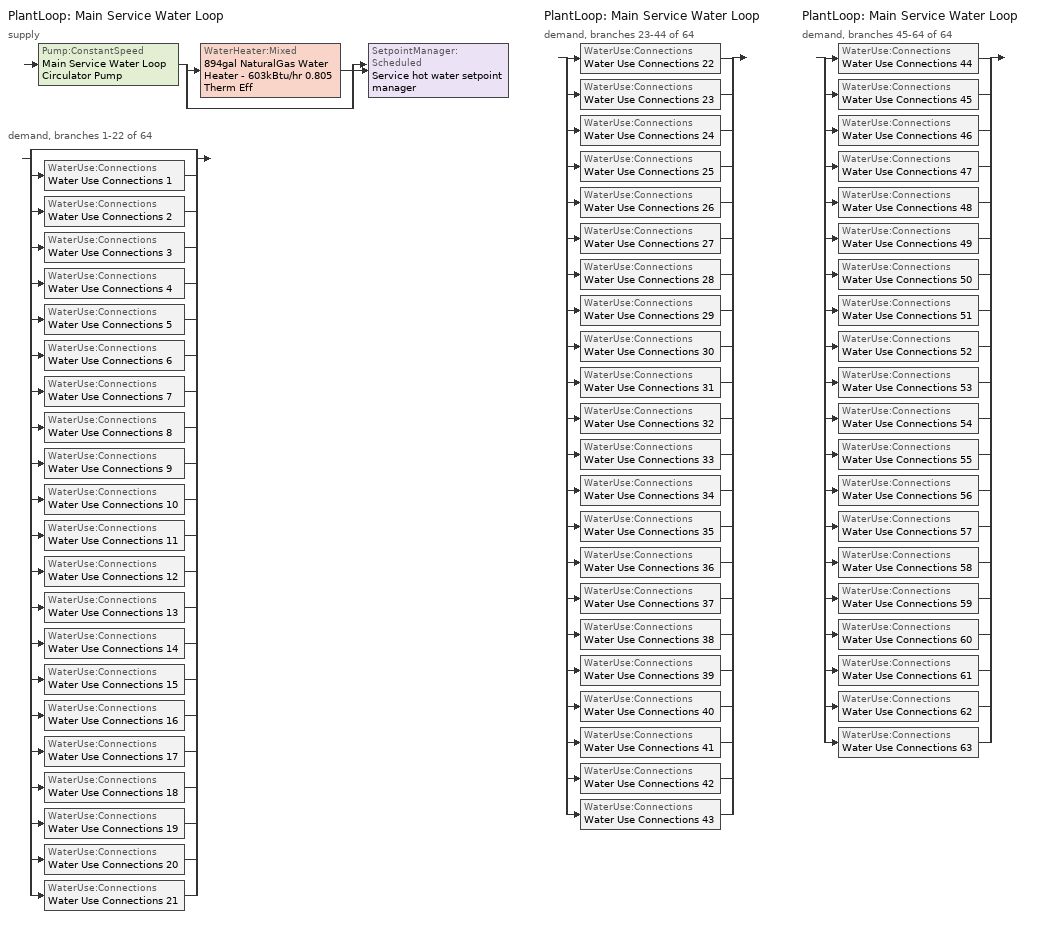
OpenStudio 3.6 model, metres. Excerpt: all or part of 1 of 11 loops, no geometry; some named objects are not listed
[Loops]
PlantLoop 'Main Service Water Loop'
 supply: Pump:ConstantSpeed 'Main Service Water Loop Circulator Pump' > split
  | WaterHeater:Mixed '894gal NaturalGas Water Heater - 603kBtu/hr 0.805 Therm Eff'
  | bypass
  join > SetpointManager:Scheduled 'Service hot water setpoint manager'
 demand, branches 1-22 of 64: split
  | bypass
  | WaterUse:Connections 'Water Use Connections 1'
  | WaterUse:Connections 'Water Use Connections 2'
  | WaterUse:Connections 'Water Use Connections 3'
  | WaterUse:Connections 'Water Use Connections 4'
  | WaterUse:Connections 'Water Use Connections 5'
  | WaterUse:Connections 'Water Use Connections 6'
  | WaterUse:Connections 'Water Use Connections 7'
  | WaterUse:Connections 'Water Use Connections 8'
  | WaterUse:Connections 'Water Use Connections 9'
  | WaterUse:Connections 'Water Use Connections 10'
  | WaterUse:Connections 'Water Use Connections 11'
  | WaterUse:Connections 'Water Use Connections 12'
  | WaterUse:Connections 'Water Use Connections 13'
  | WaterUse:Connections 'Water Use Connections 14'
  | WaterUse:Connections 'Water Use Connections 15'
  | WaterUse:Connections 'Water Use Connections 16'
  | WaterUse:Connections 'Water Use Connections 17'
  | WaterUse:Connections 'Water Use Connections 18'
  | WaterUse:Connections 'Water Use Connections 19'
  | WaterUse:Connections 'Water Use Connections 20'
  | WaterUse:Connections 'Water Use Connections 21'
PlantLoop 'Main Service Water Loop'
 demand, branches 23-44 of 64: split
  | WaterUse:Connections 'Water Use Connections 22'
  | WaterUse:Connections 'Water Use Connections 23'
  | WaterUse:Connections 'Water Use Connections 24'
  | WaterUse:Connections 'Water Use Connections 25'
  | WaterUse:Connections 'Water Use Connections 26'
  | WaterUse:Connections 'Water Use Connections 27'
  | WaterUse:Connections 'Water Use Connections 28'
  | WaterUse:Connections 'Water Use Connections 29'
  | WaterUse:Connections 'Water Use Connections 30'
  | WaterUse:Connections 'Water Use Connections 31'
  | WaterUse:Connections 'Water Use Connections 32'
  | WaterUse:Connections 'Water Use Connections 33'
  | WaterUse:Connections 'Water Use Connections 34'
  | WaterUse:Connections 'Water Use Connections 35'
  | WaterUse:Connections 'Water Use Connections 36'
  | WaterUse:Connections 'Water Use Connections 37'
  | WaterUse:Connections 'Water Use Connections 38'
  | WaterUse:Connections 'Water Use Connections 39'
  | WaterUse:Connections 'Water Use Connections 40'
  | WaterUse:Connections 'Water Use Connections 41'
  | WaterUse:Connections 'Water Use Connections 42'
  | WaterUse:Connections 'Water Use Connections 43'
PlantLoop 'Main Service Water Loop'
 demand, branches 45-64 of 64: split
  | WaterUse:Connections 'Water Use Connections 44'
  | WaterUse:Connections 'Water Use Connections 45'
  | WaterUse:Connections 'Water Use Connections 46'
  | WaterUse:Connections 'Water Use Connections 47'
  | WaterUse:Connections 'Water Use Connections 48'
  | WaterUse:Connections 'Water Use Connections 49'
  | WaterUse:Connections 'Water Use Connections 50'
  | WaterUse:Connections 'Water Use Connections 51'
  | WaterUse:Connections 'Water Use Connections 52'
  | WaterUse:Connections 'Water Use Connections 53'
  | WaterUse:Connections 'Water Use Connections 54'
  | WaterUse:Connections 'Water Use Connections 55'
  | WaterUse:Connections 'Water Use Connections 56'
  | WaterUse:Connections 'Water Use Connections 57'
  | WaterUse:Connections 'Water Use Connections 58'
  | WaterUse:Connections 'Water Use Connections 59'
  | WaterUse:Connections 'Water Use Connections 60'
  | WaterUse:Connections 'Water Use Connections 61'
  | WaterUse:Connections 'Water Use Connections 62'
  | WaterUse:Connections 'Water Use Connections 63'
[PlantLoop]
Main Service Water Loop: Glycol Concentration=0; Maximum Loop Temperature {C}=60; Minimum Loop Temperature {C}=10; Plant Loop Volume {m3}=Autocalculate; Load Distribution Scheme=Optimal
[Sizing:Plant]
Main Service Water Loop: Loop Type=Heating; Design Loop Exit Temperature {C}=60; Loop Design Temperature Difference {deltaC}=5; Sizing Option=NonCoincident; Zone Timesteps in Averaging Window=1; Coincident Sizing Factor Mode=None
[SetpointManager:Scheduled]
Service hot water setpoint manager: Control Variable=Temperature; Schedule=Service Water Loop Temp - 140F; Setpoint Node or NodeList=Main Service Water Loop Supply Outlet Node
[Pump:ConstantSpeed]
Main Service Water Loop Circulator Pump: Rated Flow Rate {m3/s}=autosize; Rated Pump Head {Pa}=969187; Rated Power Consumption {W}=autosize; Motor Efficiency=0.865; Fraction of Motor Inefficiencies to Fluid Stream=0; Pump Control Type=Intermittent; Design Power Sizing Method=PowerPerFlowPerPressure; Design Electric Power per Unit Flow Rate {W/(m3/s)}=348701.1; Design Shaft Power per Unit Flow Rate per Unit Head {W-s/m3-Pa}=1.28205
[WaterHeater:Mixed]
894gal NaturalGas Water Heater - 603kBtu/hr 0.805 Therm Eff: Tank Volume {m3}=3.38395; Setpoint Temperature Schedule=Service Water Loop Temp - 140F; Deadband Temperature Difference {deltaC}=2; Maximum Temperature Limit {C}=60; Heater Control Type=Cycle; Heater Maximum Capacity {W}=176812; Heater Fuel Type=NaturalGas; Heater Thermal Efficiency=0.805361; Part Load Factor Curve=SWH-EFFFPLR-NECB2011; Off Cycle Parasitic Fuel Consumption Rate {W}=218.358; Off Cycle Parasitic Fuel Type=NaturalGas; Off Cycle Parasitic Heat Fraction to Tank=0.8; On Cycle Parasitic Fuel Consumption Rate {W}=218.358; On Cycle Parasitic Fuel Type=NaturalGas; On Cycle Parasitic Heat Fraction to Tank=0; Ambient Temperature Indicator=Schedule; Ambient Temperature Schedule=Water Heater Ambient Temp Schedule - 70.0f; Off Cycle Loss Coefficient to Ambient Temperature {W/K}=24.3749; On Cycle Loss Coefficient to Ambient Temperature {W/K}=24.3749; Use Side Effectiveness=1; Source Side Effectiveness=1; Use Side Design Flow Rate {m3/s}=autosize; Source Side Design Flow Rate {m3/s}=autosize; Indirect Water Heating Recovery Time {hr}=1.5; Source Side Flow Control Mode=IndirectHeatPrimarySetpoint
[WaterHeater:Sizing]
894gal NaturalGas Water Heater - 603kBtu/hr 0.805 Therm Eff: Design Mode=PeakDraw; Time Storage Can Meet Peak Draw {hr}=0.538503; Time for Tank Recovery {hr}=0; Nominal Tank Volume for Autosizing Plant Connections {m3}=1
[WaterUse:Connections] Drain Water Heat Exchanger Type=None; Drain Water Heat Exchanger Destination=Plant
Name | Water Use Equipment Name 1
Water Use Connections 1 | Banquet_flr_6 Service Water Use 0.32gal/min
Water Use Connections 2 | Basement Service Water Use 0.51gal/min
Water Use Connections 3 | Cafe_flr_1 Service Water Use 0.02gal/min
Water Use Connections 4 | Dining_flr_6 Service Water Use 0.32gal/min
Water Use Connections 5 | Kitchen_flr_6 Service Water Use 0.05gal/min
Water Use Connections 6 | Laundry_flr_1 Service Water Use 0.02gal/min
Water Use Connections 7 | Lobby_flr_1 Service Water Use 0.33gal/min
Water Use Connections 8 | Retail_1_flr_1 Service Water Use 0.01gal/min
Water Use Connections 9 | Retail_2_flr_1 Service Water Use 0.01gal/min
Water Use Connections 10 | Room_1_flr_3 Service Water Use 0.08gal/min
Water Use Connections 11 | Room_1_flr_6 Service Water Use 0.08gal/min
Water Use Connections 12 | Room_2_flr_3 Service Water Use 0.08gal/min
Water Use Connections 13 | Room_2_flr_6 Service Water Use 0.08gal/min
Water Use Connections 14 | Room_3_0_flr_3 Service Water Use 0.05gal/min
Water Use Connections 15 | Room_3_10_flr_3 Service Water Use 0.05gal/min
Water Use Connections 16 | Room_3_11_flr_3 Service Water Use 0.05gal/min
Water Use Connections 17 | Room_3_12_flr_3 Service Water Use 0.05gal/min
Water Use Connections 18 | Room_3_13_flr_3 Service Water Use 0.05gal/min
Water Use Connections 19 | Room_3_14_flr_3 Service Water Use 0.05gal/min
Water Use Connections 20 | Room_3_15_flr_3 Service Water Use 0.05gal/min
Water Use Connections 21 | Room_3_16_flr_3 Service Water Use 0.05gal/min
Water Use Connections 22 | Room_3_17_flr_3 Service Water Use 0.05gal/min
Water Use Connections 23 | Room_3_18_flr_3 Service Water Use 0.05gal/min
Water Use Connections 24 | Room_3_1_flr_3 Service Water Use 0.05gal/min
Water Use Connections 25 | Room_3_1_flr_6 Service Water Use 0.05gal/min
Water Use Connections 26 | Room_3_2_flr_3 Service Water Use 0.05gal/min
Water Use Connections 27 | Room_3_2_flr_6 Service Water Use 0.05gal/min
Water Use Connections 28 | Room_3_3_flr_3 Service Water Use 0.05gal/min
Water Use Connections 29 | Room_3_3_flr_6 Service Water Use 0.05gal/min
Water Use Connections 30 | Room_3_4_flr_3 Service Water Use 0.05gal/min
Water Use Connections 31 | Room_3_4_flr_6 Service Water Use 0.05gal/min
Water Use Connections 32 | Room_3_5_flr_3 Service Water Use 0.05gal/min
Water Use Connections 33 | Room_3_5_flr_6 Service Water Use 0.05gal/min
Water Use Connections 34 | Room_3_6_flr_3 Service Water Use 0.05gal/min
Water Use Connections 35 | Room_3_6_flr_6 Service Water Use 0.05gal/min
Water Use Connections 36 | Room_3_7_flr_3 Service Water Use 0.05gal/min
Water Use Connections 37 | Room_3_7_flr_6 Service Water Use 0.05gal/min
Water Use Connections 38 | Room_3_8_flr_3 Service Water Use 0.05gal/min
Water Use Connections 39 | Room_3_8_flr_6 Service Water Use 0.05gal/min
Water Use Connections 40 | Room_3_9_flr_3 Service Water Use 0.05gal/min
Water Use Connections 41 | Room_3_9_flr_6 Service Water Use 0.05gal/min
Water Use Connections 42 | Room_4_10_flr_3 Service Water Use 0.05gal/min
Water Use Connections 43 | Room_4_11_flr_3 Service Water Use 0.05gal/min
Water Use Connections 44 | Room_4_12_flr_3 Service Water Use 0.05gal/min
Water Use Connections 45 | Room_4_13_flr_3 Service Water Use 0.05gal/min
Water Use Connections 46 | Room_4_14_flr_3 Service Water Use 0.05gal/min
Water Use Connections 47 | Room_4_15_flr_3 Service Water Use 0.05gal/min
Water Use Connections 48 | Room_4_16_flr_3 Service Water Use 0.05gal/min
Water Use Connections 49 | Room_4_17_flr_3 Service Water Use 0.05gal/min
Water Use Connections 50 | Room_4_18_flr_3 Service Water Use 0.05gal/min
Water Use Connections 51 | Room_4_19_flr_3 Service Water Use 0.05gal/min
Water Use Connections 52 | Room_4_1_flr_3 Service Water Use 0.05gal/min
Water Use Connections 53 | Room_4_2_flr_3 Service Water Use 0.05gal/min
Water Use Connections 54 | Room_4_3_flr_3 Service Water Use 0.05gal/min
Water Use Connections 55 | Room_4_4_flr_3 Service Water Use 0.05gal/min
Water Use Connections 56 | Room_4_5_flr_3 Service Water Use 0.05gal/min
Water Use Connections 57 | Room_4_6_flr_3 Service Water Use 0.05gal/min
Water Use Connections 58 | Room_4_7_flr_3 Service Water Use 0.05gal/min
Water Use Connections 59 | Room_4_8_flr_3 Service Water Use 0.05gal/min
Water Use Connections 60 | Room_4_9_flr_3 Service Water Use 0.05gal/min
Water Use Connections 61 | Room_5_flr_3 Service Water Use 0.08gal/min
Water Use Connections 62 | Room_6_flr_3 Service Water Use 0.08gal/min
Water Use Connections 63 | Storage_flr_1 Service Water Use 0.02gal/min
[WaterUse:Equipment:Definition]
Name | Peak Flow Rate {m3/s} | Target Temperature Schedule | Sensible Fraction Schedule | Latent Fraction Schedule
Banquet_flr_6 Service Water Use Def 0.32gal/min | 2.04803e-05 | Schedule Ruleset 5 | Schedule Ruleset 3 | Schedule Ruleset 4
Basement Service Water Use Def 0.51gal/min | 3.19549e-05 | Schedule Ruleset 8 | Schedule Ruleset 6 | Schedule Ruleset 7
Cafe_flr_1 Service Water Use Def 0.02gal/min | 1.51895e-06 | Schedule Ruleset 11 | Schedule Ruleset 9 | Schedule Ruleset 10
Dining_flr_6 Service Water Use Def 0.32gal/min | 2.04803e-05 | Schedule Ruleset 14 | Schedule Ruleset 12 | Schedule Ruleset 13
Kitchen_flr_6 Service Water Use Def 0.05gal/min | 3.33151e-06 | Schedule Ruleset 17 | Schedule Ruleset 15 | Schedule Ruleset 16
Laundry_flr_1 Service Water Use Def 0.02gal/min | 1.26144e-06 | Schedule Ruleset 20 | Schedule Ruleset 18 | Schedule Ruleset 19
Lobby_flr_1 Service Water Use Def 0.33gal/min | 2.10199e-05 | Schedule Ruleset 23 | Schedule Ruleset 21 | Schedule Ruleset 22
Retail_1_flr_1 Service Water Use Def 0.01gal/min | 4.79494e-07 | Schedule Ruleset 26 | Schedule Ruleset 24 | Schedule Ruleset 25
Retail_2_flr_1 Service Water Use Def 0.01gal/min | 5.55256e-07 | Schedule Ruleset 29 | Schedule Ruleset 27 | Schedule Ruleset 28
Room_1_flr_3 Service Water Use Def 0.08gal/min | 5.03867e-06 | Schedule Ruleset 32 | Schedule Ruleset 30 | Schedule Ruleset 31
Room_1_flr_6 Service Water Use Def 0.08gal/min | 5.03867e-06 | Schedule Ruleset 35 | Schedule Ruleset 33 | Schedule Ruleset 34
Room_2_flr_3 Service Water Use Def 0.08gal/min | 5.03808e-06 | Schedule Ruleset 38 | Schedule Ruleset 36 | Schedule Ruleset 37
Room_2_flr_6 Service Water Use Def 0.08gal/min | 5.03808e-06 | Schedule Ruleset 41 | Schedule Ruleset 39 | Schedule Ruleset 40
Room_3_0_flr_3 Service Water Use Def 0.05gal/min | 3.16661e-06 | Schedule Ruleset 44 | Schedule Ruleset 42 | Schedule Ruleset 43
Room_3_10_flr_3 Service Water Use Def 0.05gal/min | 3.16661e-06 | Schedule Ruleset 47 | Schedule Ruleset 45 | Schedule Ruleset 46
Room_3_11_flr_3 Service Water Use Def 0.05gal/min | 3.16661e-06 | Schedule Ruleset 50 | Schedule Ruleset 48 | Schedule Ruleset 49
Room_3_12_flr_3 Service Water Use Def 0.05gal/min | 3.16661e-06 | Schedule Ruleset 53 | Schedule Ruleset 51 | Schedule Ruleset 52
Room_3_13_flr_3 Service Water Use Def 0.05gal/min | 3.16661e-06 | Schedule Ruleset 56 | Schedule Ruleset 54 | Schedule Ruleset 55
Room_3_14_flr_3 Service Water Use Def 0.05gal/min | 3.16661e-06 | Schedule Ruleset 59 | Schedule Ruleset 57 | Schedule Ruleset 58
Room_3_15_flr_3 Service Water Use Def 0.05gal/min | 3.16661e-06 | Schedule Ruleset 62 | Schedule Ruleset 60 | Schedule Ruleset 61
Room_3_16_flr_3 Service Water Use Def 0.05gal/min | 3.16661e-06 | Schedule Ruleset 65 | Schedule Ruleset 63 | Schedule Ruleset 64
Room_3_17_flr_3 Service Water Use Def 0.05gal/min | 3.16661e-06 | Schedule Ruleset 68 | Schedule Ruleset 66 | Schedule Ruleset 67
Room_3_18_flr_3 Service Water Use Def 0.05gal/min | 3.17614e-06 | Schedule Ruleset 71 | Schedule Ruleset 69 | Schedule Ruleset 70
Room_3_1_flr_3 Service Water Use Def 0.05gal/min | 3.16661e-06 | Schedule Ruleset 74 | Schedule Ruleset 72 | Schedule Ruleset 73
Room_3_1_flr_6 Service Water Use Def 0.05gal/min | 3.16748e-06 | Schedule Ruleset 77 | Schedule Ruleset 75 | Schedule Ruleset 76
Room_3_2_flr_3 Service Water Use Def 0.05gal/min | 3.16661e-06 | Schedule Ruleset 80 | Schedule Ruleset 78 | Schedule Ruleset 79
Room_3_2_flr_6 Service Water Use Def 0.05gal/min | 3.16748e-06 | Schedule Ruleset 83 | Schedule Ruleset 81 | Schedule Ruleset 82
Room_3_3_flr_3 Service Water Use Def 0.05gal/min | 3.16661e-06 | Schedule Ruleset 86 | Schedule Ruleset 84 | Schedule Ruleset 85
Room_3_3_flr_6 Service Water Use Def 0.05gal/min | 3.16748e-06 | Schedule Ruleset 89 | Schedule Ruleset 87 | Schedule Ruleset 88
Room_3_4_flr_3 Service Water Use Def 0.05gal/min | 3.16661e-06 | Schedule Ruleset 92 | Schedule Ruleset 90 | Schedule Ruleset 91
Room_3_4_flr_6 Service Water Use Def 0.05gal/min | 3.16748e-06 | Schedule Ruleset 95 | Schedule Ruleset 93 | Schedule Ruleset 94
Room_3_5_flr_3 Service Water Use Def 0.05gal/min | 3.16661e-06 | Schedule Ruleset 98 | Schedule Ruleset 96 | Schedule Ruleset 97
Room_3_5_flr_6 Service Water Use Def 0.05gal/min | 3.16748e-06 | Schedule Ruleset 101 | Schedule Ruleset 99 | Schedule Ruleset 100
Room_3_6_flr_3 Service Water Use Def 0.05gal/min | 3.16661e-06 | Schedule Ruleset 104 | Schedule Ruleset 102 | Schedule Ruleset 103
Room_3_6_flr_6 Service Water Use Def 0.05gal/min | 3.16748e-06 | Schedule Ruleset 107 | Schedule Ruleset 105 | Schedule Ruleset 106
Room_3_7_flr_3 Service Water Use Def 0.05gal/min | 3.16661e-06 | Schedule Ruleset 110 | Schedule Ruleset 108 | Schedule Ruleset 109
Room_3_7_flr_6 Service Water Use Def 0.05gal/min | 3.16748e-06 | Schedule Ruleset 113 | Schedule Ruleset 111 | Schedule Ruleset 112
Room_3_8_flr_3 Service Water Use Def 0.05gal/min | 3.16661e-06 | Schedule Ruleset 116 | Schedule Ruleset 114 | Schedule Ruleset 115
Room_3_8_flr_6 Service Water Use Def 0.05gal/min | 3.16748e-06 | Schedule Ruleset 119 | Schedule Ruleset 117 | Schedule Ruleset 118
Room_3_9_flr_3 Service Water Use Def 0.05gal/min | 3.16661e-06 | Schedule Ruleset 122 | Schedule Ruleset 120 | Schedule Ruleset 121
Room_3_9_flr_6 Service Water Use Def 0.05gal/min | 3.16559e-06 | Schedule Ruleset 125 | Schedule Ruleset 123 | Schedule Ruleset 124
Room_4_10_flr_3 Service Water Use Def 0.05gal/min | 3.16748e-06 | Schedule Ruleset 128 | Schedule Ruleset 126 | Schedule Ruleset 127
Room_4_11_flr_3 Service Water Use Def 0.05gal/min | 3.16748e-06 | Schedule Ruleset 131 | Schedule Ruleset 129 | Schedule Ruleset 130
Room_4_12_flr_3 Service Water Use Def 0.05gal/min | 3.16748e-06 | Schedule Ruleset 134 | Schedule Ruleset 132 | Schedule Ruleset 133
Room_4_13_flr_3 Service Water Use Def 0.05gal/min | 3.16748e-06 | Schedule Ruleset 137 | Schedule Ruleset 135 | Schedule Ruleset 136
Room_4_14_flr_3 Service Water Use Def 0.05gal/min | 3.16748e-06 | Schedule Ruleset 140 | Schedule Ruleset 138 | Schedule Ruleset 139
Room_4_15_flr_3 Service Water Use Def 0.05gal/min | 3.16748e-06 | Schedule Ruleset 143 | Schedule Ruleset 141 | Schedule Ruleset 142
Room_4_16_flr_3 Service Water Use Def 0.05gal/min | 3.16748e-06 | Schedule Ruleset 146 | Schedule Ruleset 144 | Schedule Ruleset 145
Room_4_17_flr_3 Service Water Use Def 0.05gal/min | 3.16748e-06 | Schedule Ruleset 149 | Schedule Ruleset 147 | Schedule Ruleset 148
Room_4_18_flr_3 Service Water Use Def 0.05gal/min | 3.16142e-06 | Schedule Ruleset 152 | Schedule Ruleset 150 | Schedule Ruleset 151
Room_4_19_flr_3 Service Water Use Def 0.05gal/min | 3.16748e-06 | Schedule Ruleset 155 | Schedule Ruleset 153 | Schedule Ruleset 154
Room_4_1_flr_3 Service Water Use Def 0.05gal/min | 3.16748e-06 | Schedule Ruleset 158 | Schedule Ruleset 156 | Schedule Ruleset 157
Room_4_2_flr_3 Service Water Use Def 0.05gal/min | 3.16748e-06 | Schedule Ruleset 161 | Schedule Ruleset 159 | Schedule Ruleset 160
Room_4_3_flr_3 Service Water Use Def 0.05gal/min | 3.16748e-06 | Schedule Ruleset 164 | Schedule Ruleset 162 | Schedule Ruleset 163
Room_4_4_flr_3 Service Water Use Def 0.05gal/min | 3.16748e-06 | Schedule Ruleset 167 | Schedule Ruleset 165 | Schedule Ruleset 166
Room_4_5_flr_3 Service Water Use Def 0.05gal/min | 3.16748e-06 | Schedule Ruleset 170 | Schedule Ruleset 168 | Schedule Ruleset 169
Room_4_6_flr_3 Service Water Use Def 0.05gal/min | 3.16748e-06 | Schedule Ruleset 173 | Schedule Ruleset 171 | Schedule Ruleset 172
Room_4_7_flr_3 Service Water Use Def 0.05gal/min | 3.16748e-06 | Schedule Ruleset 176 | Schedule Ruleset 174 | Schedule Ruleset 175
Room_4_8_flr_3 Service Water Use Def 0.05gal/min | 3.16748e-06 | Schedule Ruleset 179 | Schedule Ruleset 177 | Schedule Ruleset 178
Room_4_9_flr_3 Service Water Use Def 0.05gal/min | 3.16748e-06 | Schedule Ruleset 182 | Schedule Ruleset 180 | Schedule Ruleset 181
Room_5_flr_3 Service Water Use Def 0.08gal/min | 5.03867e-06 | Schedule Ruleset 185 | Schedule Ruleset 183 | Schedule Ruleset 184
Room_6_flr_3 Service Water Use Def 0.08gal/min | 5.03808e-06 | Schedule Ruleset 188 | Schedule Ruleset 186 | Schedule Ruleset 187
Storage_flr_1 Service Water Use Def 0.02gal/min | 1.53021e-06 | Schedule Ruleset 191 | Schedule Ruleset 189 | Schedule Ruleset 190
[WaterUse:Equipment]
Name | Water Use Equipment Definition | Space | Flow Rate Fraction Schedule
Banquet_flr_6 Service Water Use 0.32gal/min | Banquet_flr_6 Service Water Use Def 0.32gal/min | Banquet_Flr_6 | NECB-B-Service Water Heating
Basement Service Water Use 0.51gal/min | Basement Service Water Use Def 0.51gal/min | Basement | NECB-E-Service Water Heating
Cafe_flr_1 Service Water Use 0.02gal/min | Cafe_flr_1 Service Water Use Def 0.02gal/min | Cafe_Flr_1 | NECB-C-Service Water Heating
Dining_flr_6 Service Water Use 0.32gal/min | Dining_flr_6 Service Water Use Def 0.32gal/min | Dining_Flr_6 | NECB-B-Service Water Heating
Kitchen_flr_6 Service Water Use 0.05gal/min | Kitchen_flr_6 Service Water Use Def 0.05gal/min | Kitchen_Flr_6 | NECB-B-Service Water Heating
Laundry_flr_1 Service Water Use 0.02gal/min | Laundry_flr_1 Service Water Use Def 0.02gal/min | Laundry_Flr_1 | NECB-C-Service Water Heating
Lobby_flr_1 Service Water Use 0.33gal/min | Lobby_flr_1 Service Water Use Def 0.33gal/min | Lobby_Flr_1 | NECB-H-Service Water Heating
Retail_1_flr_1 Service Water Use 0.01gal/min | Retail_1_flr_1 Service Water Use Def 0.01gal/min | Retail_1_Flr_1 | NECB-C-Service Water Heating
Retail_2_flr_1 Service Water Use 0.01gal/min | Retail_2_flr_1 Service Water Use Def 0.01gal/min | Retail_2_Flr_1 | NECB-C-Service Water Heating
Room_1_flr_3 Service Water Use 0.08gal/min | Room_1_flr_3 Service Water Use Def 0.08gal/min | Room_1_Flr_3 | NECB-F-Service Water Heating
Room_1_flr_6 Service Water Use 0.08gal/min | Room_1_flr_6 Service Water Use Def 0.08gal/min | Room_1_Flr_6 | NECB-F-Service Water Heating
Room_2_flr_3 Service Water Use 0.08gal/min | Room_2_flr_3 Service Water Use Def 0.08gal/min | Room_2_Flr_3 | NECB-F-Service Water Heating
Room_2_flr_6 Service Water Use 0.08gal/min | Room_2_flr_6 Service Water Use Def 0.08gal/min | Room_2_Flr_6 | NECB-F-Service Water Heating
Room_3_0_flr_3 Service Water Use 0.05gal/min | Room_3_0_flr_3 Service Water Use Def 0.05gal/min | Room_3_0_Flr_3 | NECB-F-Service Water Heating
Room_3_10_flr_3 Service Water Use 0.05gal/min | Room_3_10_flr_3 Service Water Use Def 0.05gal/min | Room_3_10_Flr_3 | NECB-F-Service Water Heating
Room_3_11_flr_3 Service Water Use 0.05gal/min | Room_3_11_flr_3 Service Water Use Def 0.05gal/min | Room_3_11_Flr_3 | NECB-F-Service Water Heating
Room_3_12_flr_3 Service Water Use 0.05gal/min | Room_3_12_flr_3 Service Water Use Def 0.05gal/min | Room_3_12_Flr_3 | NECB-F-Service Water Heating
Room_3_13_flr_3 Service Water Use 0.05gal/min | Room_3_13_flr_3 Service Water Use Def 0.05gal/min | Room_3_13_Flr_3 | NECB-F-Service Water Heating
Room_3_14_flr_3 Service Water Use 0.05gal/min | Room_3_14_flr_3 Service Water Use Def 0.05gal/min | Room_3_14_Flr_3 | NECB-F-Service Water Heating
Room_3_15_flr_3 Service Water Use 0.05gal/min | Room_3_15_flr_3 Service Water Use Def 0.05gal/min | Room_3_15_Flr_3 | NECB-F-Service Water Heating
Room_3_16_flr_3 Service Water Use 0.05gal/min | Room_3_16_flr_3 Service Water Use Def 0.05gal/min | Room_3_16_Flr_3 | NECB-F-Service Water Heating
Room_3_17_flr_3 Service Water Use 0.05gal/min | Room_3_17_flr_3 Service Water Use Def 0.05gal/min | Room_3_17_Flr_3 | NECB-F-Service Water Heating
Room_3_18_flr_3 Service Water Use 0.05gal/min | Room_3_18_flr_3 Service Water Use Def 0.05gal/min | Room_3_18_Flr_3 | NECB-F-Service Water Heating
Room_3_1_flr_3 Service Water Use 0.05gal/min | Room_3_1_flr_3 Service Water Use Def 0.05gal/min | Room_3_1_Flr_3 | NECB-F-Service Water Heating
Room_3_1_flr_6 Service Water Use 0.05gal/min | Room_3_1_flr_6 Service Water Use Def 0.05gal/min | Room_3_1_Flr_6 | NECB-F-Service Water Heating
Room_3_2_flr_3 Service Water Use 0.05gal/min | Room_3_2_flr_3 Service Water Use Def 0.05gal/min | Room_3_2_Flr_3 | NECB-F-Service Water Heating
Room_3_2_flr_6 Service Water Use 0.05gal/min | Room_3_2_flr_6 Service Water Use Def 0.05gal/min | Room_3_2_Flr_6 | NECB-F-Service Water Heating
Room_3_3_flr_3 Service Water Use 0.05gal/min | Room_3_3_flr_3 Service Water Use Def 0.05gal/min | Room_3_3_Flr_3 | NECB-F-Service Water Heating
Room_3_3_flr_6 Service Water Use 0.05gal/min | Room_3_3_flr_6 Service Water Use Def 0.05gal/min | Room_3_3_Flr_6 | NECB-F-Service Water Heating
Room_3_4_flr_3 Service Water Use 0.05gal/min | Room_3_4_flr_3 Service Water Use Def 0.05gal/min | Room_3_4_Flr_3 | NECB-F-Service Water Heating
Room_3_4_flr_6 Service Water Use 0.05gal/min | Room_3_4_flr_6 Service Water Use Def 0.05gal/min | Room_3_4_Flr_6 | NECB-F-Service Water Heating
Room_3_5_flr_3 Service Water Use 0.05gal/min | Room_3_5_flr_3 Service Water Use Def 0.05gal/min | Room_3_5_Flr_3 | NECB-F-Service Water Heating
Room_3_5_flr_6 Service Water Use 0.05gal/min | Room_3_5_flr_6 Service Water Use Def 0.05gal/min | Room_3_5_Flr_6 | NECB-F-Service Water Heating
Room_3_6_flr_3 Service Water Use 0.05gal/min | Room_3_6_flr_3 Service Water Use Def 0.05gal/min | Room_3_6_Flr_3 | NECB-F-Service Water Heating
Room_3_6_flr_6 Service Water Use 0.05gal/min | Room_3_6_flr_6 Service Water Use Def 0.05gal/min | Room_3_6_Flr_6 | NECB-F-Service Water Heating
Room_3_7_flr_3 Service Water Use 0.05gal/min | Room_3_7_flr_3 Service Water Use Def 0.05gal/min | Room_3_7_Flr_3 | NECB-F-Service Water Heating
Room_3_7_flr_6 Service Water Use 0.05gal/min | Room_3_7_flr_6 Service Water Use Def 0.05gal/min | Room_3_7_Flr_6 | NECB-F-Service Water Heating
Room_3_8_flr_3 Service Water Use 0.05gal/min | Room_3_8_flr_3 Service Water Use Def 0.05gal/min | Room_3_8_Flr_3 | NECB-F-Service Water Heating
Room_3_8_flr_6 Service Water Use 0.05gal/min | Room_3_8_flr_6 Service Water Use Def 0.05gal/min | Room_3_8_Flr_6 | NECB-F-Service Water Heating
Room_3_9_flr_3 Service Water Use 0.05gal/min | Room_3_9_flr_3 Service Water Use Def 0.05gal/min | Room_3_9_Flr_3 | NECB-F-Service Water Heating
Room_3_9_flr_6 Service Water Use 0.05gal/min | Room_3_9_flr_6 Service Water Use Def 0.05gal/min | Room_3_9_Flr_6 | NECB-F-Service Water Heating
Room_4_10_flr_3 Service Water Use 0.05gal/min | Room_4_10_flr_3 Service Water Use Def 0.05gal/min | Room_4_10_Flr_3 | NECB-F-Service Water Heating
Room_4_11_flr_3 Service Water Use 0.05gal/min | Room_4_11_flr_3 Service Water Use Def 0.05gal/min | Room_4_11_Flr_3 | NECB-F-Service Water Heating
Room_4_12_flr_3 Service Water Use 0.05gal/min | Room_4_12_flr_3 Service Water Use Def 0.05gal/min | Room_4_12_Flr_3 | NECB-F-Service Water Heating
Room_4_13_flr_3 Service Water Use 0.05gal/min | Room_4_13_flr_3 Service Water Use Def 0.05gal/min | Room_4_13_Flr_3 | NECB-F-Service Water Heating
Room_4_14_flr_3 Service Water Use 0.05gal/min | Room_4_14_flr_3 Service Water Use Def 0.05gal/min | Room_4_14_Flr_3 | NECB-F-Service Water Heating
Room_4_15_flr_3 Service Water Use 0.05gal/min | Room_4_15_flr_3 Service Water Use Def 0.05gal/min | Room_4_15_Flr_3 | NECB-F-Service Water Heating
Room_4_16_flr_3 Service Water Use 0.05gal/min | Room_4_16_flr_3 Service Water Use Def 0.05gal/min | Room_4_16_Flr_3 | NECB-F-Service Water Heating
Room_4_17_flr_3 Service Water Use 0.05gal/min | Room_4_17_flr_3 Service Water Use Def 0.05gal/min | Room_4_17_Flr_3 | NECB-F-Service Water Heating
Room_4_18_flr_3 Service Water Use 0.05gal/min | Room_4_18_flr_3 Service Water Use Def 0.05gal/min | Room_4_18_Flr_3 | NECB-F-Service Water Heating
Room_4_19_flr_3 Service Water Use 0.05gal/min | Room_4_19_flr_3 Service Water Use Def 0.05gal/min | Room_4_19_Flr_3 | NECB-F-Service Water Heating
Room_4_1_flr_3 Service Water Use 0.05gal/min | Room_4_1_flr_3 Service Water Use Def 0.05gal/min | Room_4_1_Flr_3 | NECB-F-Service Water Heating
Room_4_2_flr_3 Service Water Use 0.05gal/min | Room_4_2_flr_3 Service Water Use Def 0.05gal/min | Room_4_2_Flr_3 | NECB-F-Service Water Heating
Room_4_3_flr_3 Service Water Use 0.05gal/min | Room_4_3_flr_3 Service Water Use Def 0.05gal/min | Room_4_3_Flr_3 | NECB-F-Service Water Heating
Room_4_4_flr_3 Service Water Use 0.05gal/min | Room_4_4_flr_3 Service Water Use Def 0.05gal/min | Room_4_4_Flr_3 | NECB-F-Service Water Heating
Room_4_5_flr_3 Service Water Use 0.05gal/min | Room_4_5_flr_3 Service Water Use Def 0.05gal/min | Room_4_5_Flr_3 | NECB-F-Service Water Heating
Room_4_6_flr_3 Service Water Use 0.05gal/min | Room_4_6_flr_3 Service Water Use Def 0.05gal/min | Room_4_6_Flr_3 | NECB-F-Service Water Heating
Room_4_7_flr_3 Service Water Use 0.05gal/min | Room_4_7_flr_3 Service Water Use Def 0.05gal/min | Room_4_7_Flr_3 | NECB-F-Service Water Heating
Room_4_8_flr_3 Service Water Use 0.05gal/min | Room_4_8_flr_3 Service Water Use Def 0.05gal/min | Room_4_8_Flr_3 | NECB-F-Service Water Heating
Room_4_9_flr_3 Service Water Use 0.05gal/min | Room_4_9_flr_3 Service Water Use Def 0.05gal/min | Room_4_9_Flr_3 | NECB-F-Service Water Heating
Room_5_flr_3 Service Water Use 0.08gal/min | Room_5_flr_3 Service Water Use Def 0.08gal/min | Room_5_Flr_3 | NECB-F-Service Water Heating
Room_6_flr_3 Service Water Use 0.08gal/min | Room_6_flr_3 Service Water Use Def 0.08gal/min | Room_6_Flr_3 | NECB-F-Service Water Heating
Storage_flr_1 Service Water Use 0.02gal/min | Storage_flr_1 Service Water Use Def 0.02gal/min | Storage_Flr_1 | NECB-E-Service Water Heating
[Schedule:Ruleset]
Name | Default Day Schedule
Service Water Loop Temp - 140F | Service Water Loop Temp - 140F Default
Water Heater Ambient Temp Schedule - 70.0f | Water Heater Ambient Temp Schedule - 70.0f Default
Schedule Ruleset 3 | Schedule Day 8
Schedule Ruleset 4 | Schedule Day 9
Schedule Ruleset 5 | Schedule Day 10
NECB-B-Service Water Heating | NECB-B-Service Water Heating Default
Schedule Ruleset 6 | Schedule Day 11
Schedule Ruleset 7 | Schedule Day 12
Schedule Ruleset 8 | Schedule Day 13
NECB-E-Service Water Heating | NECB-E-Service Water Heating Default
Schedule Ruleset 9 | Schedule Day 14
Schedule Ruleset 10 | Schedule Day 15
Schedule Ruleset 11 | Schedule Day 16
NECB-C-Service Water Heating | NECB-C-Service Water Heating Default
Schedule Ruleset 12 | Schedule Day 17
Schedule Ruleset 13 | Schedule Day 18
Schedule Ruleset 14 | Schedule Day 19
Schedule Ruleset 15 | Schedule Day 20
Schedule Ruleset 16 | Schedule Day 21
Schedule Ruleset 17 | Schedule Day 22
Schedule Ruleset 18 | Schedule Day 23
Schedule Ruleset 19 | Schedule Day 24
Schedule Ruleset 20 | Schedule Day 25
Schedule Ruleset 21 | Schedule Day 26
Schedule Ruleset 22 | Schedule Day 27
Schedule Ruleset 23 | Schedule Day 28
NECB-H-Service Water Heating | NECB-H-Service Water Heating Default
Schedule Ruleset 24 | Schedule Day 29
Schedule Ruleset 25 | Schedule Day 30
Schedule Ruleset 26 | Schedule Day 31
Schedule Ruleset 27 | Schedule Day 32
Schedule Ruleset 28 | Schedule Day 33
Schedule Ruleset 29 | Schedule Day 34
Schedule Ruleset 30 | Schedule Day 35
Schedule Ruleset 31 | Schedule Day 36
Schedule Ruleset 32 | Schedule Day 37
NECB-F-Service Water Heating | NECB-F-Service Water Heating Default
Schedule Ruleset 33 | Schedule Day 38
Schedule Ruleset 34 | Schedule Day 39
Schedule Ruleset 35 | Schedule Day 40
Schedule Ruleset 36 | Schedule Day 41
Schedule Ruleset 37 | Schedule Day 42
Schedule Ruleset 38 | Schedule Day 43
Schedule Ruleset 39 | Schedule Day 44
Schedule Ruleset 40 | Schedule Day 45
Schedule Ruleset 41 | Schedule Day 46
Schedule Ruleset 42 | Schedule Day 47
Schedule Ruleset 43 | Schedule Day 48
Schedule Ruleset 44 | Schedule Day 49
Schedule Ruleset 45 | Schedule Day 50
Schedule Ruleset 46 | Schedule Day 51
Schedule Ruleset 47 | Schedule Day 52
Schedule Ruleset 48 | Schedule Day 53
Schedule Ruleset 49 | Schedule Day 54
Schedule Ruleset 50 | Schedule Day 55
Schedule Ruleset 51 | Schedule Day 56
Schedule Ruleset 52 | Schedule Day 57
Schedule Ruleset 53 | Schedule Day 58
Schedule Ruleset 54 | Schedule Day 59
Schedule Ruleset 55 | Schedule Day 60
Schedule Ruleset 56 | Schedule Day 61
Schedule Ruleset 57 | Schedule Day 62
Schedule Ruleset 58 | Schedule Day 63
Schedule Ruleset 59 | Schedule Day 64
Schedule Ruleset 60 | Schedule Day 65
Schedule Ruleset 61 | Schedule Day 66
Schedule Ruleset 62 | Schedule Day 67
Schedule Ruleset 63 | Schedule Day 68
Schedule Ruleset 64 | Schedule Day 69
Schedule Ruleset 65 | Schedule Day 70
Schedule Ruleset 66 | Schedule Day 71
Schedule Ruleset 67 | Schedule Day 72
Schedule Ruleset 68 | Schedule Day 73
Schedule Ruleset 69 | Schedule Day 74
Schedule Ruleset 70 | Schedule Day 75
Schedule Ruleset 71 | Schedule Day 76
Schedule Ruleset 72 | Schedule Day 77
Schedule Ruleset 73 | Schedule Day 78
Schedule Ruleset 74 | Schedule Day 79
Schedule Ruleset 75 | Schedule Day 80
Schedule Ruleset 76 | Schedule Day 81
Schedule Ruleset 77 | Schedule Day 82
Schedule Ruleset 78 | Schedule Day 83
Schedule Ruleset 79 | Schedule Day 84
Schedule Ruleset 80 | Schedule Day 85
Schedule Ruleset 81 | Schedule Day 86
Schedule Ruleset 82 | Schedule Day 87
Schedule Ruleset 83 | Schedule Day 88
Schedule Ruleset 84 | Schedule Day 89
Schedule Ruleset 85 | Schedule Day 90
Schedule Ruleset 86 | Schedule Day 91
Schedule Ruleset 87 | Schedule Day 92
Schedule Ruleset 88 | Schedule Day 93
Schedule Ruleset 89 | Schedule Day 94
Schedule Ruleset 90 | Schedule Day 95
Schedule Ruleset 91 | Schedule Day 96
Schedule Ruleset 92 | Schedule Day 97
Schedule Ruleset 93 | Schedule Day 98
Schedule Ruleset 94 | Schedule Day 99
Schedule Ruleset 95 | Schedule Day 100
Schedule Ruleset 96 | Schedule Day 101
Schedule Ruleset 97 | Schedule Day 102
Schedule Ruleset 98 | Schedule Day 103
Schedule Ruleset 99 | Schedule Day 104
Schedule Ruleset 100 | Schedule Day 105
Schedule Ruleset 101 | Schedule Day 106
Schedule Ruleset 102 | Schedule Day 107
Schedule Ruleset 103 | Schedule Day 108
Schedule Ruleset 104 | Schedule Day 109
Schedule Ruleset 105 | Schedule Day 110
Schedule Ruleset 106 | Schedule Day 111
Schedule Ruleset 107 | Schedule Day 112
Schedule Ruleset 108 | Schedule Day 113
Schedule Ruleset 109 | Schedule Day 114
Schedule Ruleset 110 | Schedule Day 115
Schedule Ruleset 111 | Schedule Day 116
Schedule Ruleset 112 | Schedule Day 117
Schedule Ruleset 113 | Schedule Day 118
Schedule Ruleset 114 | Schedule Day 119
Schedule Ruleset 115 | Schedule Day 120
Schedule Ruleset 116 | Schedule Day 121
Schedule Ruleset 117 | Schedule Day 122
Schedule Ruleset 118 | Schedule Day 123
Schedule Ruleset 119 | Schedule Day 124
Schedule Ruleset 120 | Schedule Day 125
Schedule Ruleset 121 | Schedule Day 126
Schedule Ruleset 122 | Schedule Day 127
Schedule Ruleset 123 | Schedule Day 128
Schedule Ruleset 124 | Schedule Day 129
Schedule Ruleset 125 | Schedule Day 130
Schedule Ruleset 126 | Schedule Day 131
Schedule Ruleset 127 | Schedule Day 132
Schedule Ruleset 128 | Schedule Day 133
Schedule Ruleset 129 | Schedule Day 134
Schedule Ruleset 130 | Schedule Day 135
Schedule Ruleset 131 | Schedule Day 136
Schedule Ruleset 132 | Schedule Day 137
Schedule Ruleset 133 | Schedule Day 138
Schedule Ruleset 134 | Schedule Day 139
Schedule Ruleset 135 | Schedule Day 140
Schedule Ruleset 136 | Schedule Day 141
Schedule Ruleset 137 | Schedule Day 142
Schedule Ruleset 138 | Schedule Day 143
Schedule Ruleset 139 | Schedule Day 144
Schedule Ruleset 140 | Schedule Day 145
Schedule Ruleset 141 | Schedule Day 146
Schedule Ruleset 142 | Schedule Day 147
Schedule Ruleset 143 | Schedule Day 148
Schedule Ruleset 144 | Schedule Day 149
Schedule Ruleset 145 | Schedule Day 150
Schedule Ruleset 146 | Schedule Day 151
Schedule Ruleset 147 | Schedule Day 152
Schedule Ruleset 148 | Schedule Day 153
Schedule Ruleset 149 | Schedule Day 154
Schedule Ruleset 150 | Schedule Day 155
Schedule Ruleset 151 | Schedule Day 156
Schedule Ruleset 152 | Schedule Day 157
Schedule Ruleset 153 | Schedule Day 158
Schedule Ruleset 154 | Schedule Day 159
Schedule Ruleset 155 | Schedule Day 160
Schedule Ruleset 156 | Schedule Day 161
Schedule Ruleset 157 | Schedule Day 162
Schedule Ruleset 158 | Schedule Day 163
Schedule Ruleset 159 | Schedule Day 164
Schedule Ruleset 160 | Schedule Day 165
Schedule Ruleset 161 | Schedule Day 166
Schedule Ruleset 162 | Schedule Day 167
Schedule Ruleset 163 | Schedule Day 168
Schedule Ruleset 164 | Schedule Day 169
Schedule Ruleset 165 | Schedule Day 170
Schedule Ruleset 166 | Schedule Day 171
Schedule Ruleset 167 | Schedule Day 172
Schedule Ruleset 168 | Schedule Day 173
Schedule Ruleset 169 | Schedule Day 174
Schedule Ruleset 170 | Schedule Day 175
Schedule Ruleset 171 | Schedule Day 176
Schedule Ruleset 172 | Schedule Day 177
Schedule Ruleset 173 | Schedule Day 178
Schedule Ruleset 174 | Schedule Day 179
Schedule Ruleset 175 | Schedule Day 180
Schedule Ruleset 176 | Schedule Day 181
Schedule Ruleset 177 | Schedule Day 182
Schedule Ruleset 178 | Schedule Day 183
Schedule Ruleset 179 | Schedule Day 184
Schedule Ruleset 180 | Schedule Day 185
Schedule Ruleset 181 | Schedule Day 186
Schedule Ruleset 182 | Schedule Day 187
Schedule Ruleset 183 | Schedule Day 188
Schedule Ruleset 184 | Schedule Day 189
Schedule Ruleset 185 | Schedule Day 190
Schedule Ruleset 186 | Schedule Day 191
Schedule Ruleset 187 | Schedule Day 192
Schedule Ruleset 188 | Schedule Day 193
Schedule Ruleset 189 | Schedule Day 194
Schedule Ruleset 190 | Schedule Day 195
Schedule Ruleset 191 | Schedule Day 196
[Schedule:Day]
Service Water Loop Temp - 140F Default; Schedule Day 10; Schedule Day 13; Schedule Day 16; Schedule Day 19; Schedule Day 22; Schedule Day 25; Schedule Day 28; Schedule Day 31; Schedule Day 34; Schedule Day 37; Schedule Day 40; Schedule Day 43; Schedule Day 46; Schedule Day 49; Schedule Day 52; Schedule Day 55; Schedule Day 58; Schedule Day 61; Schedule Day 64; Schedule Day 67; Schedule Day 70; Schedule Day 73; Schedule Day 76; Schedule Day 79; Schedule Day 82; Schedule Day 85; Schedule Day 88; Schedule Day 91; Schedule Day 94; Schedule Day 97; Schedule Day 100; Schedule Day 103; Schedule Day 106; Schedule Day 109; Schedule Day 112; Schedule Day 115; Schedule Day 118; Schedule Day 121; Schedule Day 124; Schedule Day 127; Schedule Day 130; Schedule Day 133; Schedule Day 136; Schedule Day 139; Schedule Day 142; Schedule Day 145; Schedule Day 148; Schedule Day 151; Schedule Day 154; Schedule Day 157; Schedule Day 160; Schedule Day 163; Schedule Day 166; Schedule Day 169; Schedule Day 172; Schedule Day 175; Schedule Day 178; Schedule Day 181; Schedule Day 184; Schedule Day 187; Schedule Day 190; Schedule Day 193; Schedule Day 196: 24, 0, 60
Water Heater Ambient Temp Schedule - 70.0f Default: 24, 0, 21.1111
Schedule Day 8; Schedule Day 11; Schedule Day 14; Schedule Day 17; Schedule Day 20; Schedule Day 23; Schedule Day 26; Schedule Day 29; Schedule Day 32; Schedule Day 35; Schedule Day 38; Schedule Day 41; Schedule Day 44; Schedule Day 47; Schedule Day 50; Schedule Day 53; Schedule Day 56; Schedule Day 59; Schedule Day 62; Schedule Day 65; Schedule Day 68; Schedule Day 71; Schedule Day 74; Schedule Day 77; Schedule Day 80; Schedule Day 83; Schedule Day 86; Schedule Day 89; Schedule Day 92; Schedule Day 95; Schedule Day 98; Schedule Day 101; Schedule Day 104; Schedule Day 107; Schedule Day 110; Schedule Day 113; Schedule Day 116; Schedule Day 119; Schedule Day 122; Schedule Day 125; Schedule Day 128; Schedule Day 131; Schedule Day 134; Schedule Day 137; Schedule Day 140; Schedule Day 143; Schedule Day 146; Schedule Day 149; Schedule Day 152; Schedule Day 155; Schedule Day 158; Schedule Day 161; Schedule Day 164; Schedule Day 167; Schedule Day 170; Schedule Day 173; Schedule Day 176; Schedule Day 179; Schedule Day 182; Schedule Day 185; Schedule Day 188; Schedule Day 191; Schedule Day 194: 24, 0, 0.2
Schedule Day 9; Schedule Day 12; NECB-E-Service Water Heating Sun|Hol Day; Schedule Day 15; Schedule Day 18; Schedule Day 21; Schedule Day 24; Schedule Day 27; Schedule Day 30; Schedule Day 33; Schedule Day 36; Schedule Day 39; Schedule Day 42; Schedule Day 45; Schedule Day 48; Schedule Day 51; Schedule Day 54; Schedule Day 57; Schedule Day 60; Schedule Day 63; Schedule Day 66; Schedule Day 69; Schedule Day 72; Schedule Day 75; Schedule Day 78; Schedule Day 81; Schedule Day 84; Schedule Day 87; Schedule Day 90; Schedule Day 93; Schedule Day 96; Schedule Day 99; Schedule Day 102; Schedule Day 105; Schedule Day 108; Schedule Day 111; Schedule Day 114; Schedule Day 117; Schedule Day 120; Schedule Day 123; Schedule Day 126; Schedule Day 129; Schedule Day 132; Schedule Day 135; Schedule Day 138; Schedule Day 141; Schedule Day 144; Schedule Day 147; Schedule Day 150; Schedule Day 153; Schedule Day 156; Schedule Day 159; Schedule Day 162; Schedule Day 165; Schedule Day 168; Schedule Day 171; Schedule Day 174; Schedule Day 177; Schedule Day 180; Schedule Day 183; Schedule Day 186; Schedule Day 189; Schedule Day 192; Schedule Day 195: 24, 0, 0.05
NECB-B-Service Water Heating Default; NECB-B-Service Water Heating Default|Wkdy Day: 1, 0, 0.6, 2, 0, 0.5, 9, 0, 0.05, 11, 0, 0.7, 12, 0, 0.4, 13, 0, 0.5, 15, 0, 0.6, 16, 0, 0.4, 18, 0, 0.3, 19, 0, 0.4, 20, 0, 0.5, 22, 0, 0.8, 24, 0, 0.9
NECB-B-Service Water Heating Sat Day: 1, 0, 0.7, 2, 0, 0.6, 9, 0, 0.05, 11, 0, 0.7, 12, 0, 0.4, 13, 0, 0.5, 15, 0, 0.6, 16, 0, 0.4, 18, 0, 0.3, 19, 0, 0.4, 20, 0, 0.5, 22, 0, 0.8, 24, 0, 0.9
NECB-B-Service Water Heating Sun|Hol Day: 1, 0, 0.5, 2, 0, 0.6, 9, 0, 0.05, 11, 0, 0.7, 12, 0, 0.4, 13, 0, 0.5, 15, 0, 0.6, 16, 0, 0.4, 18, 0, 0.3, 19, 0, 0.4, 20, 0, 0.5, 22, 0, 0.8, 24, 0, 0.5
NECB-E-Service Water Heating Default; NECB-E-Service Water Heating Default|Wkdy Day: 8, 0, 0.05, 9, 0, 0.1, 10, 0, 0.4, 12, 0, 0.5, 13, 0, 0.7, 14, 0, 0.9, 15, 0, 0.8, 16, 0, 0.7, 17, 0, 0.8, 18, 0, 0.3, 24, 0, 0.05
NECB-E-Service Water Heating Sat Day: 10, 0, 0.05, 12, 0, 0.2, 13, 0, 0.4, 16, 0, 0.2, 24, 0, 0.05
NECB-C-Service Water Heating Default; NECB-C-Service Water Heating Default|Wkdy Day: 8, 0, 0.05, 9, 0, 0.1, 10, 0, 0.2, 11, 0, 0.3, 12, 0, 0.4, 16, 0, 0.8, 17, 0, 0.6, 18, 0, 0.4, 19, 0, 0.3, 21, 0, 0.2, 24, 0, 0.05
NECB-C-Service Water Heating Sat Day: 8, 0, 0.05, 9, 0, 0.1, 10, 0, 0.2, 11, 0, 0.3, 12, 0, 0.5, 16, 0, 0.9, 17, 0, 0.7, 18, 0, 0.5, 19, 0, 0.3, 21, 0, 0.2, 24, 0, 0.05
NECB-C-Service Water Heating Sun|Hol Day: 10, 0, 0.05, 11, 0, 0.1, 12, 0, 0.2, 13, 0, 0.4, 15, 0, 0.8, 16, 0, 0.6, 17, 0, 0.4, 18, 0, 0.3, 19, 0, 0.2, 24, 0, 0.05
NECB-H-Service Water Heating Default; NECB-H-Service Water Heating Default|Wkdy Day; NECB-H-Service Water Heating Sat Day; NECB-H-Service Water Heating Sun|Hol Day: 24, 0, 0.9
NECB-F-Service Water Heating Default; NECB-F-Service Water Heating Default|Wkdy Day: 1, 0, 0.5, 2, 0, 0.3, 3, 0, 0.2, 5, 0, 0.1, 6, 0, 0.2, 7, 0, 0.4, 8, 0, 0.6, 9, 0, 0.9, 10, 0, 0.7, 12, 0, 0.5, 13, 0, 0.4, 14, 0, 0.5, 15, 0, 0.4, 19, 0, 0.3, 20, 0, 0.5, 24, 0, 0.7
NECB-F-Service Water Heating Sat Day: 1, 0, 0.5, 2, 0, 0.3, 3, 0, 0.2, 5, 0, 0.1, 6, 0, 0.2, 7, 0, 0.4, 8, 0, 0.5, 9, 0, 0.8, 10, 0, 0.6, 15, 0, 0.5, 16, 0, 0.4, 19, 0, 0.3, 20, 0, 0.5, 24, 0, 0.7
NECB-F-Service Water Heating Sun|Hol Day: 1, 0, 0.5, 2, 0, 0.3, 3, 0, 0.2, 5, 0, 0.1, 6, 0, 0.2, 8, 0, 0.4, 9, 0, 0.6, 10, 0, 0.9, 11, 0, 0.7, 14, 0, 0.5, 15, 0, 0.4, 19, 0, 0.3, 20, 0, 0.4, 24, 0, 0.6
[Schedule:Rule] Date Specification Type=DateRange; Start Month=1; Start Day=1; End Month=12; End Day=31
Name | Schedule Ruleset | Rule Order | Day Schedule | Apply Monday | Apply Tuesday | Apply Wednesday | Apply Thursday | Apply Friday | Apply Saturday | Apply Sunday
Schedule Rule 77 | NECB-B-Service Water Heating | 2 | NECB-B-Service Water Heating Default|Wkdy Day | Yes | Yes | Yes | Yes | Yes
Schedule Rule 78 | NECB-B-Service Water Heating | 1 | NECB-B-Service Water Heating Sat Day |  |  |  |  |  | Yes
Schedule Rule 79 | NECB-B-Service Water Heating | 0 | NECB-B-Service Water Heating Sun|Hol Day |  |  |  |  |  |  | Yes
Schedule Rule 80 | NECB-E-Service Water Heating | 2 | NECB-E-Service Water Heating Default|Wkdy Day | Yes | Yes | Yes | Yes | Yes
Schedule Rule 81 | NECB-E-Service Water Heating | 1 | NECB-E-Service Water Heating Sat Day |  |  |  |  |  | Yes
Schedule Rule 82 | NECB-E-Service Water Heating | 0 | NECB-E-Service Water Heating Sun|Hol Day |  |  |  |  |  |  | Yes
Schedule Rule 83 | NECB-C-Service Water Heating | 2 | NECB-C-Service Water Heating Default|Wkdy Day | Yes | Yes | Yes | Yes | Yes
Schedule Rule 84 | NECB-C-Service Water Heating | 1 | NECB-C-Service Water Heating Sat Day |  |  |  |  |  | Yes
Schedule Rule 85 | NECB-C-Service Water Heating | 0 | NECB-C-Service Water Heating Sun|Hol Day |  |  |  |  |  |  | Yes
Schedule Rule 86 | NECB-H-Service Water Heating | 2 | NECB-H-Service Water Heating Default|Wkdy Day | Yes | Yes | Yes | Yes | Yes
Schedule Rule 87 | NECB-H-Service Water Heating | 1 | NECB-H-Service Water Heating Sat Day |  |  |  |  |  | Yes
Schedule Rule 88 | NECB-H-Service Water Heating | 0 | NECB-H-Service Water Heating Sun|Hol Day |  |  |  |  |  |  | Yes
Schedule Rule 89 | NECB-F-Service Water Heating | 2 | NECB-F-Service Water Heating Default|Wkdy Day | Yes | Yes | Yes | Yes | Yes
Schedule Rule 90 | NECB-F-Service Water Heating | 1 | NECB-F-Service Water Heating Sat Day |  |  |  |  |  | Yes
Schedule Rule 91 | NECB-F-Service Water Heating | 0 | NECB-F-Service Water Heating Sun|Hol Day |  |  |  |  |  |  | Yes
[Curve:Cubic]
SWH-EFFFPLR-NECB2011: Coefficient1 Constant=0.7576; Coefficient2 x=1.0071; Coefficient3 x**2=-1.4443; Coefficient4 x**3=0.6844; Minimum Value of x=0; Maximum Value of x=1
